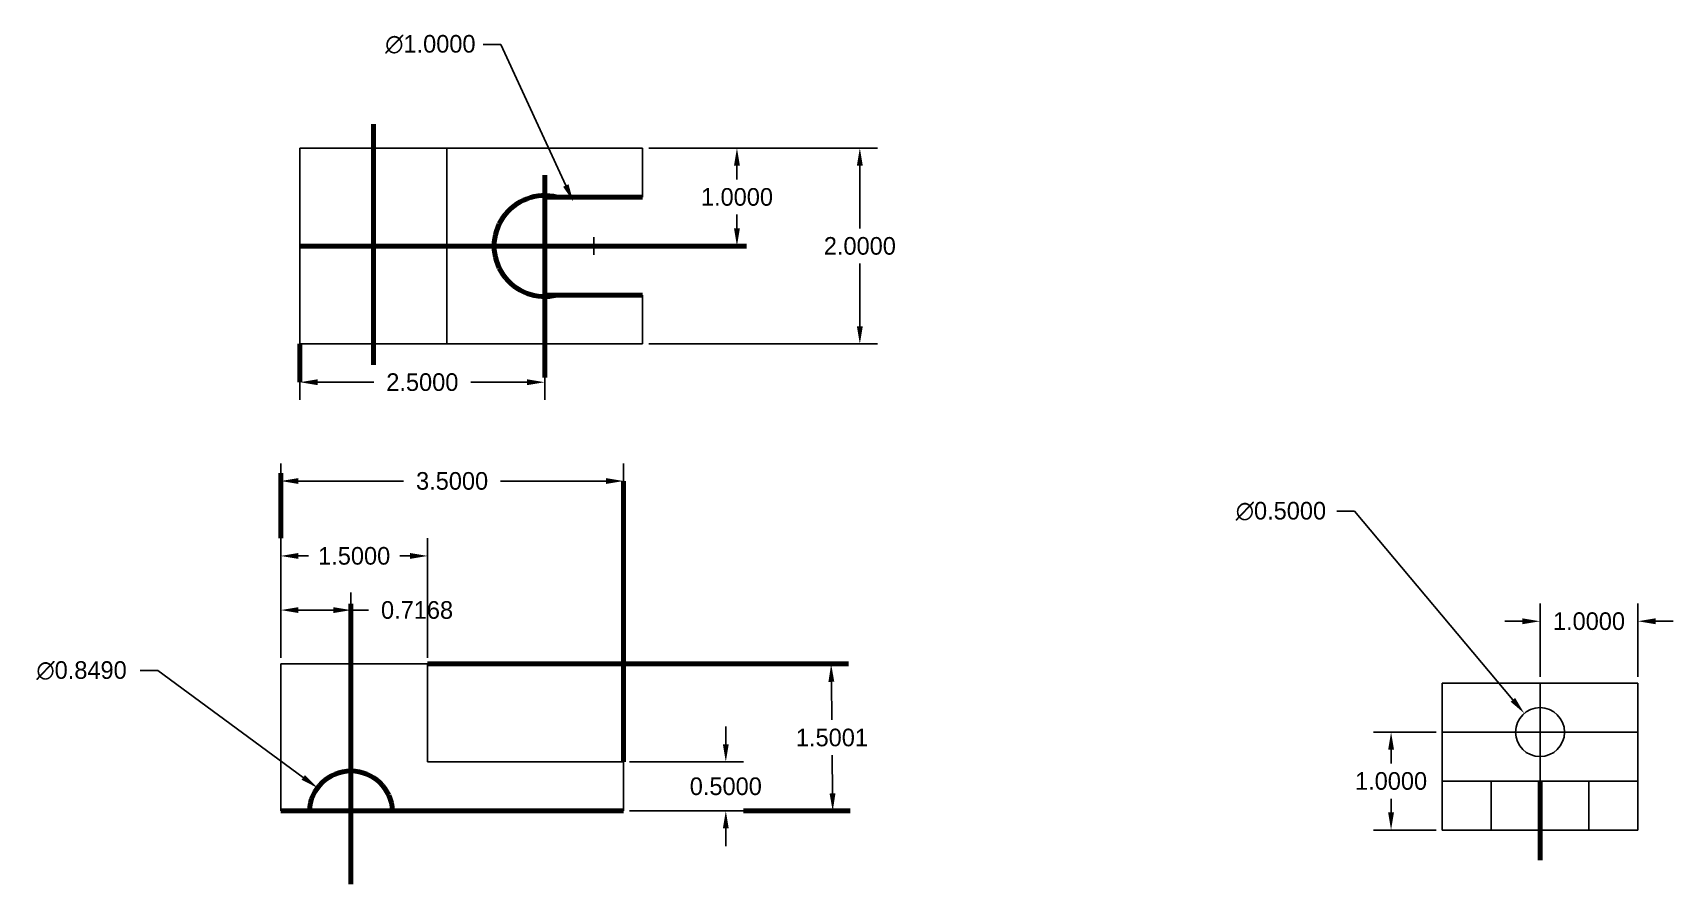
# Model space of a CAD drawing. Header units: inches. Extents: x -3.5 to 13.3, y 0.1 to 8.8.
import ezdxf

# ---------------------------------------------------------------- set-up
doc = ezdxf.new("R2010")
doc.units = ezdxf.units.IN
doc.header["$MEASUREMENT"] = 0
doc.linetypes.add('ACAD_ISO02W100', pattern=[15, 12, -3])
doc.dimstyles.get("Standard").update_dxf_attribs({"dimtxt": 0.18, "dimasz": 0.18, "dimexe": 0.18, "dimexo": 0.0625, "dimgap": 0.09, "dimtad": 0, "dimtih": 1, "dimtoh": 1, "dimdec": 4, "dimzin": 0, "dimdsep": 46, "dimtxsty": 'Standard', "dimcen": 0.09, "dimadec": 0, "dimazin": 0, "dimtfac": 1, "dimtdec": 4, "dimtofl": 0, "dimtmove": 0, "dimatfit": 3, "dimfxl": 1, "dimtolj": 1, "dimtzin": 0, "dimarcsym": 0})

# ---------------------------------------------------------------- blocks, each defined once
blk = doc.blocks.new('*D2')
at = {"color": 0, "lineweight": -2}
for p, q in [((10.866, 1.643), (10.227, 1.643)), ((10.407, 1.463), (10.407, 1.323)), ((10.407, 0.823), (10.407, 0.963)), ((10.866, 0.643), (10.227, 0.643))]:
    blk.add_line(p, q, dxfattribs=at)
at = {"color": 0}
for points in [[(10.377, 1.463), (10.437, 1.463), (10.407, 1.643)], [(10.377, 0.823), (10.437, 0.823), (10.407, 0.643)]]:
    blk.add_solid(points, dxfattribs=at)
at = {"layer": 'Defpoints', "color": 0}
for p in [(10.407, 1.643), (10.928, 1.643), (10.928, 0.643)]:
    blk.add_point(p, dxfattribs=at)
at = {"color": 0, "insert": (10.407, 1.143), "char_height": 0.18, "attachment_point": 5}
blk.add_mtext('\\A1;1.0000', dxfattribs=at)
blk = doc.blocks.new('*D3')
at = {"color": 0, "lineweight": -2}
for p, q in [((11.928, 2.206), (11.928, 2.955)), ((12.928, 2.206), (12.928, 2.955)), ((11.748, 2.775), (11.568, 2.775)), ((13.108, 2.775), (13.288, 2.775))]:
    blk.add_line(p, q, dxfattribs=at)
at = {"color": 0}
for points in [[(11.748, 2.805), (11.748, 2.745), (11.928, 2.775)], [(13.108, 2.805), (13.108, 2.745), (12.928, 2.775)]]:
    blk.add_solid(points, dxfattribs=at)
at = {"layer": 'Defpoints', "color": 0}
for p in [(11.928, 2.775), (11.928, 2.143), (12.928, 2.143)]:
    blk.add_point(p, dxfattribs=at)
at = {"color": 0, "insert": (12.428, 2.775), "char_height": 0.18, "attachment_point": 5}
blk.add_mtext('\\A1;1.0000', dxfattribs=at)
blk = doc.blocks.new('*D4')
at = {"color": 0, "lineweight": -2}
for p, q in [((2.826, 7.607), (5.162, 7.607)), ((4.982, 7.427), (4.982, 6.787)), ((4.982, 5.787), (4.982, 6.427)), ((2.826, 5.607), (5.162, 5.607))]:
    blk.add_line(p, q, dxfattribs=at)
at = {"color": 0}
for points in [[(4.952, 7.427), (5.012, 7.427), (4.982, 7.607)], [(4.952, 5.787), (5.012, 5.787), (4.982, 5.607)]]:
    blk.add_solid(points, dxfattribs=at)
at = {"layer": 'Defpoints', "color": 0}
for p in [(2.764, 7.607), (2.764, 5.607), (4.982, 5.607)]:
    blk.add_point(p, dxfattribs=at)
at = {"color": 0, "insert": (4.982, 6.607), "char_height": 0.18, "attachment_point": 5}
blk.add_mtext('\\A1;2.0000', dxfattribs=at)
blk = doc.blocks.new('*D5')
at = {"color": 0, "lineweight": -2}
for p, q in [((-0.932, 2.401), (-0.932, 3.622)), ((0.568, 2.401), (0.568, 3.622)), ((-0.752, 3.442), (-0.647, 3.442)), ((0.388, 3.442), (0.283, 3.442))]:
    blk.add_line(p, q, dxfattribs=at)
at = {"color": 0}
for points in [[(-0.752, 3.472), (-0.752, 3.412), (-0.932, 3.442)], [(0.388, 3.472), (0.388, 3.412), (0.568, 3.442)]]:
    blk.add_solid(points, dxfattribs=at)
at = {"layer": 'Defpoints', "color": 0}
for p in [(0.568, 3.442), (-0.932, 2.339), (0.568, 2.339)]:
    blk.add_point(p, dxfattribs=at)
at = {"color": 0, "insert": (-0.182, 3.442), "char_height": 0.18, "attachment_point": 5}
blk.add_mtext('\\A1;1.5000', dxfattribs=at)
blk = doc.blocks.new('*D6')
at = {"color": 0, "lineweight": -2}
for p, q in [((3.613, 1.519), (3.613, 1.699)), ((2.631, 1.339), (3.793, 1.339)), ((2.631, 0.839), (3.793, 0.839)), ((3.613, 0.659), (3.613, 0.479))]:
    blk.add_line(p, q, dxfattribs=at)
at = {"color": 0}
for points in [[(3.583, 1.519), (3.643, 1.519), (3.613, 1.339)], [(3.583, 0.659), (3.643, 0.659), (3.613, 0.839)]]:
    blk.add_solid(points, dxfattribs=at)
at = {"layer": 'Defpoints', "color": 0}
for p in [(2.568, 1.339), (2.568, 0.839), (3.613, 0.839)]:
    blk.add_point(p, dxfattribs=at)
at = {"color": 0, "insert": (3.613, 1.089), "char_height": 0.18, "attachment_point": 5}
blk.add_mtext('\\A1;0.5000', dxfattribs=at)
blk = doc.blocks.new('*D7')
at = {"color": 0, "lineweight": -2}
for p, q in [((9.852, 3.898), (10.032, 3.898)), ((10.032, 3.898), (11.651, 1.972)), ((11.928, 1.553), (11.928, 1.733)), ((11.838, 1.643), (12.018, 1.643))]:
    blk.add_line(p, q, dxfattribs=at)
at = {"color": 0}
blk.add_solid([(11.674, 1.992), (11.628, 1.953), (11.767, 1.835)], dxfattribs=at)
at = {"layer": 'Defpoints', "color": 0}
for p in [(11.767, 1.835), (12.089, 1.452)]:
    blk.add_point(p, dxfattribs=at)
at = {"color": 0, "insert": (9.282, 3.898), "char_height": 0.18, "attachment_point": 5}
blk.add_mtext('\\A1;∅0.5000', dxfattribs=at)
blk = doc.blocks.new('*D8')
at = {"color": 0, "lineweight": -2}
for p, q in [((1.136, 8.666), (1.316, 8.666)), ((1.316, 8.666), (1.979, 7.224)), ((2.174, 6.607), (2.354, 6.607)), ((2.264, 6.517), (2.264, 6.697))]:
    blk.add_line(p, q, dxfattribs=at)
at = {"color": 0, "lineweight": 100}
blk.add_solid([(2.007, 7.237), (1.952, 7.212), (2.055, 7.061)], dxfattribs=at)
at = {"layer": 'Defpoints', "color": 0, "lineweight": 100}
for p in [(2.055, 7.061), (2.473, 6.152)]:
    blk.add_point(p, dxfattribs=at)
at = {"color": 0, "insert": (0.596, 8.666), "char_height": 0.18, "attachment_point": 5}
blk.add_mtext('\\A1;∅1.0000', dxfattribs=at)
blk = doc.blocks.new('*D9')
at = {"color": 0, "linetype": 'ACAD_ISO02W100', "lineweight": -2}
for p, q in [((-0.932, 2.401), (-0.932, 3.069)), ((-0.215, 2.401), (-0.215, 3.069)), ((-0.752, 2.889), (-0.395, 2.889)), ((-0.215, 2.889), (-0.035, 2.889))]:
    blk.add_line(p, q, dxfattribs=at)
at = {"color": 0, "linetype": 'ACAD_ISO02W100', "lineweight": 100}
for points in [[(-0.752, 2.919), (-0.752, 2.859), (-0.932, 2.889)], [(-0.395, 2.919), (-0.395, 2.859), (-0.215, 2.889)]]:
    blk.add_solid(points, dxfattribs=at)
at = {"layer": 'Defpoints', "color": 0, "linetype": 'ACAD_ISO02W100', "lineweight": 100}
for p in [(-0.215, 2.889), (-0.932, 2.339), (-0.215, 2.339)]:
    blk.add_point(p, dxfattribs=at)
at = {"color": 0, "linetype": 'ACAD_ISO02W100', "lineweight": 100, "insert": (0.46, 2.889), "char_height": 0.18, "attachment_point": 5}
blk.add_mtext('\\A1;0.7168', dxfattribs=at)
blk = doc.blocks.new('*D10')
at = {"color": 0, "linetype": 'ACAD_ISO02W100', "lineweight": -2}
for p, q in [((-2.366, 2.271), (-2.186, 2.271)), ((-2.186, 2.271), (-0.702, 1.18)), ((-0.215, 0.732), (-0.215, 0.912)), ((-0.305, 0.822), (-0.125, 0.822))]:
    blk.add_line(p, q, dxfattribs=at)
at = {"color": 0, "linetype": 'ACAD_ISO02W100', "lineweight": 100}
blk.add_solid([(-0.684, 1.204), (-0.72, 1.156), (-0.557, 1.074)], dxfattribs=at)
at = {"layer": 'Defpoints', "color": 0, "linetype": 'ACAD_ISO02W100', "lineweight": 100}
for p in [(-0.557, 1.074), (0.127, 0.571)]:
    blk.add_point(p, dxfattribs=at)
at = {"color": 0, "linetype": 'ACAD_ISO02W100', "lineweight": 100, "insert": (-2.966, 2.271), "char_height": 0.18, "attachment_point": 5}
blk.add_mtext('\\A1;∅0.8490', dxfattribs=at)
blk = doc.blocks.new('*D11')
at = {"color": 0, "linetype": 'ACAD_ISO02W100', "lineweight": -2}
for p, q in [((-0.932, 4.018), (-0.932, 4.387)), ((2.568, 4.018), (2.568, 4.387)), ((-0.752, 4.207), (0.323, 4.207)), ((2.388, 4.207), (1.313, 4.207))]:
    blk.add_line(p, q, dxfattribs=at)
at = {"color": 0, "linetype": 'ACAD_ISO02W100', "lineweight": 100}
for points in [[(-0.752, 4.237), (-0.752, 4.177), (-0.932, 4.207)], [(2.388, 4.237), (2.388, 4.177), (2.568, 4.207)]]:
    blk.add_solid(points, dxfattribs=at)
at = {"layer": 'Defpoints', "color": 0, "linetype": 'ACAD_ISO02W100', "lineweight": 100}
for p in [(2.568, 4.207), (-0.932, 3.955), (2.568, 3.955)]:
    blk.add_point(p, dxfattribs=at)
at = {"color": 0, "linetype": 'ACAD_ISO02W100', "lineweight": 100, "insert": (0.818, 4.207), "char_height": 0.18, "attachment_point": 5}
blk.add_mtext('\\A1;3.5000', dxfattribs=at)
blk = doc.blocks.new('*D12')
at = {"color": 0, "linetype": 'ACAD_ISO02W100', "lineweight": -2}
for p, q in [((4.805, 2.338), (4.509, 2.335)), ((4.691, 2.157), (4.695, 1.767)), ((4.703, 1.017), (4.699, 1.407)), ((4.822, 0.838), (4.525, 0.835))]:
    blk.add_line(p, q, dxfattribs=at)
at = {"color": 0, "linetype": 'ACAD_ISO02W100', "lineweight": 100}
for points in [[(4.721, 2.157), (4.661, 2.156), (4.689, 2.337)], [(4.733, 1.017), (4.673, 1.016), (4.705, 0.837)]]:
    blk.add_solid(points, dxfattribs=at)
at = {"layer": 'Defpoints', "color": 0, "linetype": 'ACAD_ISO02W100', "lineweight": 100}
for p in [(4.868, 2.339), (4.884, 0.839), (4.705, 0.837)]:
    blk.add_point(p, dxfattribs=at)
at = {"color": 0, "linetype": 'ACAD_ISO02W100', "lineweight": 100, "insert": (4.697, 1.587), "char_height": 0.18, "attachment_point": 5}
blk.add_mtext('\\A1;1.5001', dxfattribs=at)
blk = doc.blocks.new('*D13')
at = {"color": 0, "linetype": 'ACAD_ISO02W100', "lineweight": -2}
for p, q in [((3.763, 7.607), (3.547, 7.607)), ((3.727, 7.427), (3.727, 7.287)), ((3.727, 6.787), (3.727, 6.927)), ((3.763, 6.607), (3.547, 6.607))]:
    blk.add_line(p, q, dxfattribs=at)
at = {"color": 0, "linetype": 'ACAD_ISO02W100', "lineweight": 100}
for points in [[(3.697, 7.427), (3.757, 7.427), (3.727, 7.607)], [(3.697, 6.787), (3.757, 6.787), (3.727, 6.607)]]:
    blk.add_solid(points, dxfattribs=at)
at = {"layer": 'Defpoints', "color": 0, "linetype": 'ACAD_ISO02W100', "lineweight": 100}
for p in [(3.727, 7.607), (3.825, 7.607), (3.825, 6.607)]:
    blk.add_point(p, dxfattribs=at)
at = {"color": 0, "linetype": 'ACAD_ISO02W100', "lineweight": 100, "insert": (3.727, 7.107), "char_height": 0.18, "attachment_point": 5}
blk.add_mtext('\\A1;1.0000', dxfattribs=at)
blk = doc.blocks.new('*D14')
at = {"color": 0, "linetype": 'ACAD_ISO02W100', "lineweight": -2}
for p, q in [((-0.736, 5.615), (-0.736, 5.036)), ((1.764, 5.615), (1.764, 5.036)), ((-0.556, 5.216), (0.019, 5.216)), ((1.584, 5.216), (1.009, 5.216))]:
    blk.add_line(p, q, dxfattribs=at)
at = {"color": 0, "linetype": 'ACAD_ISO02W100', "lineweight": 100}
for points in [[(-0.556, 5.246), (-0.556, 5.186), (-0.736, 5.216)], [(1.584, 5.246), (1.584, 5.186), (1.764, 5.216)]]:
    blk.add_solid(points, dxfattribs=at)
at = {"layer": 'Defpoints', "color": 0, "linetype": 'ACAD_ISO02W100', "lineweight": 100}
for p in [(-0.736, 5.678), (1.764, 5.678), (-0.736, 5.216)]:
    blk.add_point(p, dxfattribs=at)
at = {"color": 0, "linetype": 'ACAD_ISO02W100', "lineweight": 100, "insert": (0.514, 5.216), "char_height": 0.18, "attachment_point": 5}
blk.add_mtext('\\A1;2.5000', dxfattribs=at)

msp = doc.modelspace()

# ---------------------------------------------------------------- linework, layer by layer
at = {"linetype": 'ACAD_ISO02W100', "lineweight": 100}
for p, q in [((0.01361, 7.60656), (0.01361, 7.85224)), ((0.01361, 7.60656), (0.01361, 5.60656)), ((1.76361, 7.10656), (1.76361, 7.3315)), ((2.76361, 7.10656), (1.76361, 7.10656)), ((1.76361, 6.10656), (1.76361, 7.10656)), ((-0.73639, 6.60656), (3.82513, 6.60656)), ((2.76361, 6.10656), (1.76361, 6.10656)), ((1.76361, 6.09065), (1.76361, 5.26483)), ((-0.73639, 5.60656), (-0.73639, 5.21601)), ((0.01361, 5.60656), (0.01361, 5.39501)), ((-0.93188, 3.62226), (-0.93188, 4.28845)), ((2.56812, 1.33858), (2.56812, 4.20709)), ((-0.21507, 0.8223), (-0.21507, 2.95407)), ((0.56812, 2.33858), (4.86777, 2.33858)), ((11.92807, 1.1433), (11.92807, 0.33411)), ((-0.93188, 0.83858), (-0.67122, 0.83858)), ((-0.67122, 0.83858), (-0.67122, 0.83858)), ((-0.67122, 0.83858), (0.19221, 0.83858)), ((-0.21507, 0.83858), (-0.21507, 0.09002)), ((2.56812, 0.83858), (0.19221, 0.83858)), ((3.79335, 0.83858), (4.88406, 0.83858))]:
    msp.add_line(p, q, dxfattribs=at)
for p, q in [((-0.73639, 5.60656), (-0.73639, 7.60656)), ((-0.73639, 7.60656), (0.76361, 7.60656)), ((0.76361, 7.60656), (0.76361, 5.60656)), ((0.76361, 7.60656), (2.76361, 7.60656)), ((2.76361, 7.60656), (2.76361, 7.10656)), ((2.76361, 5.60656), (2.76361, 6.10656)), ((-0.73639, 5.60656), (0.76361, 5.60656)), ((0.76361, 5.60656), (2.76361, 5.60656)), ((-0.93188, 0.83858), (-0.93188, 2.33858)), ((-0.93188, 2.33858), (0.56812, 2.33858)), ((0.56812, 2.33858), (0.56812, 1.33858)), ((10.92807, 1.6433), (10.92807, 2.1433)), ((10.92807, 2.1433), (11.92807, 2.1433)), ((11.92807, 2.1433), (12.92807, 2.1433)), ((11.92807, 2.1433), (11.92807, 1.1433)), ((12.92807, 2.1433), (12.92807, 1.1433)), ((10.92807, 1.1433), (10.92807, 1.6433)), ((10.92807, 1.6433), (11.92807, 1.6433)), ((11.92807, 1.6433), (12.92807, 1.6433)), ((0.56812, 1.33858), (2.56812, 1.33858)), ((2.56812, 1.33858), (2.56812, 0.83858)), ((10.92807, 0.6433), (10.92807, 1.1433)), ((10.92807, 1.1433), (11.42807, 1.1433)), ((11.42807, 1.1433), (11.42807, 0.6433)), ((11.42807, 1.1433), (12.42807, 1.1433)), ((12.42807, 1.1433), (12.42807, 0.6433)), ((12.92807, 1.1433), (12.42807, 1.1433)), ((12.92807, 0.6433), (12.92807, 1.1433)), ((11.42807, 0.6433), (10.92807, 0.6433)), ((11.42807, 0.6433), (12.42807, 0.6433)), ((12.42807, 0.6433), (12.92807, 0.6433))]:
    msp.add_line(p, q)
msp.add_circle((11.92807, 1.6433), 0.25)
for centre, radius, start, end in [((1.76361, 6.60656), 0.51592, 75.731065, 284.268935), ((-0.21507, 0.8223), 0.4245, 2.196944, 177.803056)]:
    msp.add_arc(centre, radius, start, end, dxfattribs=at)

# ---------------------------------------------------------------- dimensions: what is measured, and where the dimension line sits
for p1, p2, picture, middle in [((2.47257, 6.15232), (2.05466, 7.06081), '*D8', (0.5963, 8.66589)), ((12.08897, 1.45197), (11.76716, 1.83464), '*D7', (9.28206, 3.8979))]:
    dim = msp.add_diameter_dim_2p(p1=p1, p2=p2, dimstyle='Standard')
    dim.commit()
    dim.dimension.update_dxf_attribs({"geometry": picture, "text_midpoint": middle, "dimtype": 163})
for p1, p2, distance, picture, middle in [((2.76361, 7.60656), (2.76361, 5.60656), 2.21819, '*D4', (4.9818, 6.60656)), ((-0.93188, 2.33858), (0.56812, 2.33858), 1.10368, '*D5', (-0.18188, 3.44226)), ((12.92807, 2.1433), (11.92807, 2.1433), -0.63176, '*D3', (12.42807, 2.77506)), ((2.56812, 1.33858), (2.56812, 0.83858), 1.04523, '*D6', (3.61335, 1.08858)), ((10.92807, 0.6433), (10.92807, 1.6433), 0.52132, '*D2', (10.40675, 1.1433))]:
    dim = msp.add_aligned_dim(p1=p1, p2=p2, distance=distance, dimstyle='Standard')
    dim.commit()
    dim.dimension.update_dxf_attribs({"geometry": picture, "text_midpoint": middle})
for p1, p2, distance, picture, middle in [((3.82513, 6.60656), (3.82513, 7.60656), 0.09775, '*D13', (3.72739, 7.10656)), ((1.76361, 5.67774), (-0.73639, 5.67774), 0.46173, '*D14', (0.51361, 5.21601)), ((-0.93188, 3.95535), (2.56812, 3.95535), 0.25173, '*D11', (0.81812, 4.20709)), ((-0.93188, 2.33858), (-0.21507, 2.33858), 0.5504, '*D9', (0.45993, 2.88897)), ((4.86777, 2.33858), (4.88406, 0.83858), -0.17919, '*D12', (4.69673, 1.58663))]:
    dim = msp.add_aligned_dim(p1=p1, p2=p2, distance=distance, dimstyle='Standard', dxfattribs=at)
    dim.commit()
    dim.dimension.update_dxf_attribs({"geometry": picture, "text_midpoint": middle})
dim = msp.add_diameter_dim_2p(p1=(0.12702, 0.57096), p2=(-0.55716, 1.07365), dimstyle='Standard', dxfattribs=at)
dim.commit()
dim.dimension.update_dxf_attribs({"geometry": '*D10', "text_midpoint": (-2.9663, 2.2706), "dimtype": 163})

doc.saveas('drawing.dxf')
